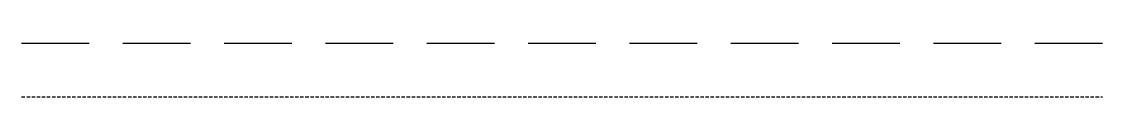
# Model space of a CAD drawing. Extents: x 320000 to 320200, y 5820090 to 5820100.
import ezdxf

# ---------------------------------------------------------------- set-up
doc = ezdxf.new("R2010")
doc.units = 0
doc.header["$LTSCALE"] = 2.5
doc.linetypes.add('DASHED2', pattern=[0.375, 0.25, -0.125])
doc.layers.get('0').update_dxf_attribs({"linetype": 'CONTINUOUS'})

msp = doc.modelspace()

# ---------------------------------------------------------------- linework, layer by layer
at = {"linetype": 'DASHED2', "ltscale": 20}
msp.add_line((320000, 5820100), (320200, 5820100), dxfattribs=at)
at = {"linetype": 'DASHED2'}
msp.add_line((320000, 5820090), (320200, 5820090), dxfattribs=at)

doc.saveas('drawing.dxf')
